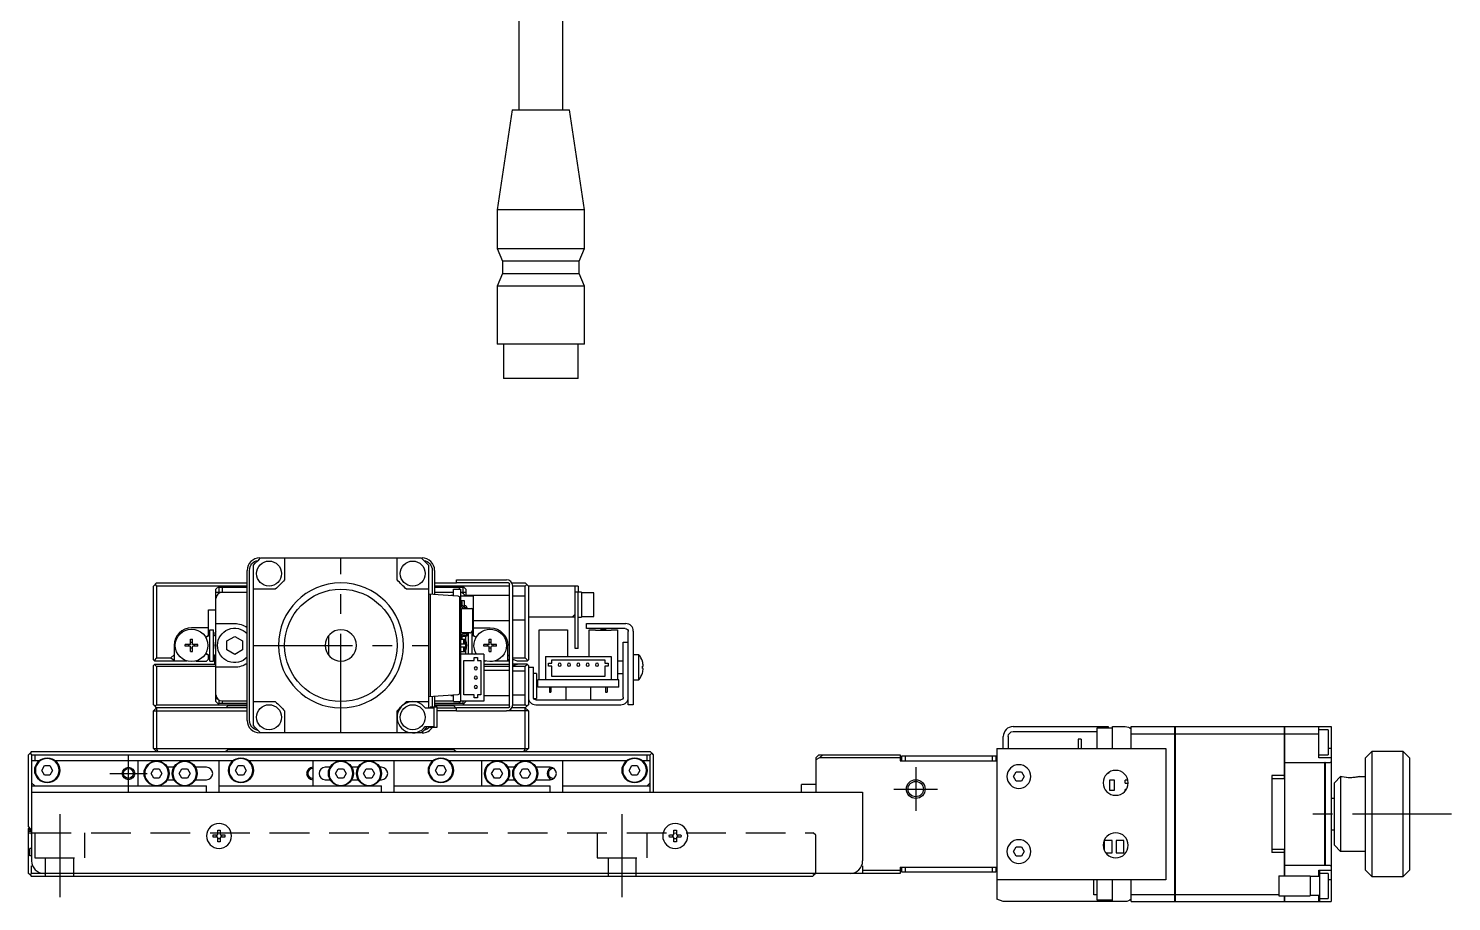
# Model space of a CAD drawing. Extents: x -3 to 453, y -8 to 381.
# Drawn here: x 165.9 to 393.6, y 10 to 149.7 of the extents above; entities that cross this region are included whole.
import ezdxf

# ---------------------------------------------------------------- set-up
doc = ezdxf.new("R2010")
doc.units = 0
doc.header["$LTSCALE"] = 0.5
doc.linetypes.add('CENTER', pattern=[50.8, 31.75, -6.35, 6.35, -6.35])
doc.linetypes.add('DASHED', pattern=[19.05, 12.7, -6.35])
for name, color, linetype in [('MSM_CENTER', 1, 'CENTER'), ('MSM_CONTINUOUS', 7, 'CONTINUOUS'), ('MSM_DASHED', 4, 'DASHED'), ('MSM_NARROW', 5, 'CONTINUOUS')]:
    doc.layers.add(name, color=color, linetype=linetype)

msp = doc.modelspace()

# ---------------------------------------------------------------- linework, layer by layer
at = {"layer": 'MSM_CENTER'}
for p, q in [((215.87, 37), (215.87, 65)), ((201.87, 51), (229.87, 51)), ((181.87, 27.5), (181.87, 33.5)), ((178.87, 30.5), (184.87, 30.5)), ((307.87, 31.5), (307.87, 24.5)), ((304.37, 28), (311.37, 28)), ((170.87, 23.97), (170.87, 10.68)), ((260.87, 10.68), (260.87, 23.97)), ((393.62, 24), (368.62, 24))]:
    msp.add_line(p, q, dxfattribs=at)
at = {"layer": 'MSM_CONTINUOUS'}
for p, q in [((244.37, 184.71), (244.37, 136.71)), ((251.37, 136.71), (251.37, 184.71)), ((243.3, 136.71), (240.87, 120.71)), ((243.3, 136.71), (252.44, 136.71)), ((254.87, 120.71), (252.44, 136.71)), ((254.87, 120.71), (240.87, 120.71)), ((240.87, 120.71), (240.87, 114.51)), ((254.87, 114.51), (254.87, 120.71)), ((240.87, 114.51), (254.87, 114.51)), ((240.87, 114.51), (241.72, 112.51)), ((254.02, 112.51), (254.87, 114.51)), ((254.02, 112.51), (241.72, 112.51)), ((241.72, 112.51), (241.72, 110.51)), ((254.02, 110.51), (254.02, 112.51)), ((241.72, 110.51), (240.87, 108.51)), ((241.72, 110.51), (254.02, 110.51)), ((254.87, 108.51), (254.02, 110.51)), ((254.87, 108.51), (240.87, 108.51)), ((240.87, 108.51), (240.87, 99.21)), ((254.87, 99.21), (254.87, 108.51)), ((254.87, 99.21), (240.87, 99.21)), ((241.92, 99.21), (241.92, 93.71)), ((253.82, 93.71), (253.82, 99.21)), ((253.82, 93.71), (241.92, 93.71)), ((201.87, 38.15), (201.87, 63.85)), ((203.02, 65), (228.71, 65)), ((206.87, 65), (206.87, 61.5)), ((224.87, 61.5), (224.87, 65)), ((229.87, 63.85), (229.87, 41)), ((200.87, 39), (200.87, 63)), ((201.25, 39), (201.25, 63)), ((230.49, 63), (230.49, 59.21)), ((230.87, 63), (230.87, 59.18)), ((234.37, 61), (234.37, 61.5)), ((234.37, 61.5), (242.37, 61.5)), ((185.87, 60.5), (186.37, 61)), ((185.87, 48.7), (185.87, 60.5)), ((186.12, 60.75), (186.37, 60.5)), ((186.37, 61), (200.87, 61)), ((186.37, 60.5), (186.37, 49)), ((200.87, 60.5), (186.37, 60.5)), ((196.37, 60.5), (195.87, 60)), ((195.87, 42), (195.87, 60)), ((195.87, 59.5), (196.87, 59.5)), ((196.37, 59.5), (196.37, 60.3)), ((196.37, 60.3), (200.87, 60.3)), ((196.87, 60.3), (196.87, 59.5)), ((196.87, 59.5), (200.87, 59.5)), ((205.37, 60), (201.87, 60)), ((229.87, 60), (226.37, 60)), ((229.87, 59.25), (234.59, 58.92)), ((230.17, 59.23), (230.17, 42.77)), ((230.87, 61), (234.37, 61)), ((242.87, 60.5), (230.87, 60.5)), ((230.87, 60.3), (235.37, 60.3)), ((230.87, 59.5), (233.87, 59.5)), ((233.87, 60), (235.07, 60)), ((233.87, 58.97), (233.87, 60)), ((242.67, 61), (234.37, 61)), ((234.87, 60), (234.87, 60.3)), ((235.07, 42), (235.07, 60)), ((235.07, 59.5), (235.87, 59.5)), ((235.87, 60), (235.37, 60.5)), ((235.37, 60.3), (235.37, 59.5)), ((235.87, 60), (235.87, 58.9)), ((242.87, 41.2), (242.87, 60.8)), ((243.23, 61), (245.37, 61)), ((243.37, 41.5), (243.37, 60.5)), ((245.37, 60.5), (243.37, 60.5)), ((245.37, 61), (245.87, 60.5)), ((245.37, 60.5), (245.62, 60.75)), ((245.37, 49), (245.37, 60.5)), ((253.87, 60.5), (245.87, 60.5)), ((245.87, 60.5), (245.87, 48.7)), ((253.37, 55.5), (253.37, 60.5)), ((254.37, 59.5), (253.37, 59.5)), ((253.87, 60.5), (253.87, 59.5)), ((253.87, 50.5), (253.87, 59.5)), ((254.37, 59.5), (254.37, 55.5)), ((256.37, 59.4), (254.37, 59.4)), ((256.37, 55.6), (256.37, 59.4)), ((233.87, 59), (233.44, 59)), ((234.87, 58.62), (234.87, 43.38)), ((237.07, 58.9), (235.07, 58.9)), ((235.07, 58.18), (235.62, 58.18)), ((235.07, 57.95), (235.3, 57.95)), ((235.07, 57.7), (235.3, 57.7)), ((235.07, 57.64), (235.3, 57.64)), ((235.07, 57.22), (235.15, 57.22)), ((235.3, 57.44), (235.3, 57.95)), ((235.4, 57.34), (235.73, 57.34)), ((235.73, 57.11), (235.4, 57.11)), ((235.62, 58.18), (235.62, 57.34)), ((235.62, 57.11), (235.62, 56.9)), ((235.83, 56.9), (235.83, 57.01)), ((242.87, 59), (235.87, 59)), ((236.06, 56.9), (236.06, 57.01)), ((237.07, 55.1), (237.07, 58.9)), ((245.37, 58.9), (243.37, 58.9)), ((194.67, 56.7), (195.87, 56.7)), ((194.67, 52.54), (194.67, 56.7)), ((235.07, 55.22), (235.17, 55.22)), ((235.07, 55.1), (235.17, 55.1)), ((235.17, 53.1), (235.17, 56.8)), ((235.27, 56.9), (236.85, 56.9)), ((236.95, 56.8), (236.95, 53.42)), ((236.95, 55.1), (237.07, 55.1)), ((236.95, 55), (242.87, 55)), ((237.07, 52.54), (237.07, 55)), ((243.37, 55.1), (245.37, 55.1)), ((253.37, 55.5), (245.87, 55.5)), ((253.37, 56), (252.87, 55.5)), ((253.37, 50.5), (253.37, 55.5)), ((253.87, 55.5), (254.37, 55.5)), ((254.37, 55.6), (256.37, 55.6)), ((194.67, 53.8), (191.97, 53.8)), ((194.29, 52.33), (194.67, 52.54)), ((194.87, 48.5), (194.87, 53.5)), ((194.87, 53.5), (195.47, 53.5)), ((195.47, 48.5), (195.47, 53.5)), ((195.87, 53.2), (195.67, 53)), ((195.67, 53), (195.67, 52.54)), ((195.87, 53), (195.67, 53)), ((195.81, 52.46), (195.67, 52.54)), ((195.87, 54.5), (198.87, 54.5)), ((197.62, 51.72), (198.87, 52.44)), ((198.87, 52.44), (200.12, 51.72)), ((213.87, 52.5), (213.87, 49.5)), ((235.17, 54.5), (235.07, 54.5)), ((235.07, 53.69), (235.17, 53.69)), ((235.07, 52.5), (235.07, 52.5)), ((236.53, 53), (235.27, 53)), ((235.3, 51.95), (235.3, 52.46)), ((235.31, 52.5), (235.87, 52.5)), ((235.73, 52.79), (235.4, 52.79)), ((235.4, 52.56), (235.73, 52.56)), ((235.49, 53), (235.49, 52.79)), ((235.49, 52.56), (235.49, 52.5)), ((235.62, 53), (235.62, 52.79)), ((235.62, 52.56), (235.62, 52.5)), ((235.83, 52.89), (235.83, 53)), ((235.87, 49.58), (235.87, 52.59)), ((236.07, 52.54), (235.93, 52.46)), ((236.06, 52.89), (236.06, 53)), ((236.07, 53), (236.06, 53)), ((236.07, 53), (236.07, 52.54)), ((236.07, 53), (236.07, 53)), ((236.27, 49.58), (236.27, 53)), ((236.92, 53.35), (236.6, 53.03)), ((236.87, 49.58), (236.87, 53.3)), ((237.07, 53.8), (239.77, 53.8)), ((237.07, 52.54), (237.44, 52.33)), ((247.62, 45.5), (247.62, 53.5)), ((247.62, 53.5), (252.12, 53.5)), ((252.12, 53.5), (252.12, 49.2)), ((255.17, 53.7), (255.17, 54.5)), ((255.17, 54.5), (261.47, 54.5)), ((261.37, 53.7), (255.17, 53.7)), ((255.62, 49.2), (255.62, 53.5)), ((255.62, 53.5), (256.62, 53.5)), ((256.62, 53.5), (256.62, 53.4)), ((259.12, 53.4), (256.62, 53.4)), ((257.42, 53.4), (257.42, 53.5)), ((258.32, 53.5), (257.42, 53.5)), ((257.79, 53.4), (257.79, 53.5)), ((257.94, 53.4), (257.94, 53.5)), ((258.32, 53.4), (258.32, 53.5)), ((259.12, 53.5), (259.12, 53.4)), ((259.12, 53.5), (260.12, 53.5)), ((260.12, 53.5), (260.12, 45.5)), ((261.87, 41.5), (261.87, 53.2)), ((262.67, 53.3), (262.67, 41.5)), ((189.17, 51), (189.17, 48.5)), ((190.97, 50.86), (190.97, 51.15)), ((191.76, 51.15), (190.97, 51.15)), ((191.76, 50.86), (190.97, 50.86)), ((191.5, 51.15), (191.5, 50.86)), ((191.82, 52), (192.11, 52)), ((191.82, 51.21), (191.82, 52)), ((192.11, 51.47), (191.82, 51.47)), ((191.82, 50), (191.82, 50.8)), ((192.11, 50.53), (191.82, 50.53)), ((192.11, 51.21), (192.11, 52)), ((192.11, 50), (192.11, 50.8)), ((192.97, 51.15), (192.17, 51.15)), ((192.97, 50.86), (192.17, 50.86)), ((192.44, 50.86), (192.44, 51.15)), ((192.97, 50.86), (192.97, 51.15)), ((197.62, 50.28), (197.62, 51.72)), ((198.87, 49.56), (197.62, 50.28)), ((200.12, 50.28), (198.87, 49.56)), ((200.12, 51.72), (200.12, 50.28)), ((235.3, 52.27), (235.07, 52.27)), ((235.3, 52.2), (235.07, 52.2)), ((235.3, 51.95), (235.07, 51.95)), ((235.07, 51.25), (235.87, 51.25)), ((235.07, 50.75), (235.87, 50.75)), ((235.3, 52), (235.87, 52)), ((235.49, 52), (235.49, 51.25)), ((235.49, 50.75), (235.49, 50)), ((235.62, 52), (235.62, 51.25)), ((235.62, 50.75), (235.62, 50)), ((238.77, 50.86), (238.77, 51.15)), ((239.56, 51.15), (238.77, 51.15)), ((239.56, 50.86), (238.77, 50.86)), ((239.3, 51.15), (239.3, 50.86)), ((239.62, 52), (239.91, 52)), ((239.62, 51.21), (239.62, 52)), ((239.91, 51.47), (239.62, 51.47)), ((239.62, 50), (239.62, 50.8)), ((239.91, 50.53), (239.62, 50.53)), ((239.91, 51.21), (239.91, 52)), ((239.91, 50), (239.91, 50.8)), ((240.77, 51.15), (239.97, 51.15)), ((240.77, 50.86), (239.97, 50.86)), ((240.24, 50.86), (240.24, 51.15)), ((240.77, 50.86), (240.77, 51.15)), ((242.57, 48.5), (242.57, 51)), ((253.87, 50.5), (253.37, 50.5)), ((261.07, 51.5), (261.87, 51.5)), ((261.07, 42.7), (261.07, 51.5)), ((185.87, 48.7), (186.07, 48.5)), ((185.87, 47.8), (186.02, 47.95)), ((186.37, 49), (185.97, 48.6)), ((186.02, 47.95), (186.07, 48)), ((186.37, 47.6), (186.02, 47.95)), ((191.25, 48.5), (186.07, 48.5)), ((186.07, 48), (195.67, 48)), ((186.37, 49), (188.67, 49)), ((189.17, 49.5), (188.67, 49)), ((188.67, 49), (189.17, 48.65)), ((191.82, 50), (192.11, 50)), ((192.68, 48.5), (194.37, 48.5)), ((194.37, 48.5), (194.67, 48.8)), ((194.67, 49.46), (194.53, 49.54)), ((194.67, 48.8), (194.67, 49.46)), ((194.87, 48.5), (195.47, 48.5)), ((195.67, 49.46), (195.87, 49.57)), ((195.67, 48), (195.67, 49.46)), ((195.67, 48.1), (195.87, 48.1)), ((235.07, 50), (235.87, 50)), ((238.77, 49.58), (235.07, 49.58)), ((235.57, 48.58), (237.22, 48.58)), ((235.57, 43.08), (235.57, 48.58)), ((237.22, 49.08), (237.72, 49.08)), ((237.22, 48.58), (237.22, 49.08)), ((237.72, 49.08), (237.72, 48.58)), ((237.72, 48.58), (238.27, 48.58)), ((238.27, 48.58), (238.27, 43.08)), ((238.77, 49.58), (238.77, 42.08)), ((239.05, 48.5), (238.77, 48.5)), ((238.77, 48), (242.87, 48)), ((239.62, 50), (239.91, 50)), ((242.81, 48.5), (240.48, 48.5)), ((242.87, 49.2), (242.57, 49.5)), ((242.57, 48.65), (242.87, 48.86)), ((243.37, 49), (245.37, 49)), ((244.13, 48.5), (243.37, 48.74)), ((245.67, 48), (243.37, 48)), ((243.37, 47.76), (244.13, 48)), ((245.67, 48.5), (244.13, 48.5)), ((245.77, 48.6), (245.37, 49)), ((245.72, 47.95), (245.37, 47.6)), ((245.67, 48.5), (245.77, 48.6)), ((245.67, 48), (245.87, 47.8)), ((245.87, 48.7), (245.77, 48.6)), ((248.62, 49.2), (259.12, 49.2)), ((248.62, 49.2), (248.62, 45.5)), ((249.12, 48.15), (249.62, 48.15)), ((249.12, 47.65), (249.12, 48.15)), ((249.62, 48.15), (249.62, 48.7)), ((249.62, 48.7), (258.12, 48.7)), ((258.12, 48.7), (258.12, 48.15)), ((258.12, 48.15), (258.62, 48.15)), ((258.62, 48.15), (258.62, 47.65)), ((259.12, 49.2), (259.12, 45.5)), ((261.07, 48.5), (260.12, 48.5)), ((263.57, 49.5), (262.67, 49.5)), ((263.57, 45.5), (263.57, 49.5)), ((264.12, 48.43), (264.12, 48.45)), ((185.87, 41.5), (185.87, 47.8)), ((195.87, 47.6), (186.37, 47.6)), ((186.37, 47.6), (186.37, 41.5)), ((198.87, 47.5), (195.87, 47.5)), ((242.87, 47.6), (238.77, 47.6)), ((242.87, 47), (238.77, 47)), ((245.37, 47.6), (243.37, 47.6)), ((245.37, 46.9), (243.37, 46.9)), ((245.37, 46.9), (245.37, 47.6)), ((245.37, 41.5), (245.37, 46.9)), ((245.87, 47.8), (245.87, 41.5)), ((245.87, 47.5), (246.67, 47.5)), ((246.67, 42.7), (246.67, 47.5)), ((247.17, 46.5), (246.67, 46.5)), ((247.17, 46.5), (247.17, 42.5)), ((249.62, 47.65), (249.12, 47.65)), ((249.62, 46), (249.62, 47.65)), ((258.12, 46), (249.62, 46)), ((258.12, 47.65), (258.12, 46)), ((258.62, 47.65), (258.12, 47.65)), ((260.12, 46.5), (261.07, 46.5)), ((264.12, 47.7), (264.26, 47.7)), ((264.12, 47.3), (264.12, 47.7)), ((264.26, 47.3), (264.12, 47.3)), ((264.12, 46.55), (264.12, 46.57)), ((260.37, 45.5), (247.37, 45.5)), ((247.37, 44.3), (247.37, 45.5)), ((260.37, 44.3), (247.37, 44.3)), ((249.24, 44.3), (249.24, 43.5)), ((249.24, 43.5), (249.49, 43.5)), ((249.49, 44.3), (249.49, 43.5)), ((251.87, 44.3), (251.87, 42.3)), ((255.87, 42.3), (255.87, 44.3)), ((258.24, 44.3), (258.24, 43.5)), ((258.24, 43.5), (258.49, 43.5)), ((258.49, 44.3), (258.49, 43.5)), ((260.37, 44.3), (260.37, 45.5)), ((262.67, 45.5), (263.57, 45.5)), ((186.12, 41.25), (185.87, 41.5)), ((186.37, 41), (185.87, 40.5)), ((186.37, 41.5), (186.12, 41.25)), ((186.37, 41), (186.12, 41.25)), ((186.37, 41.5), (200.87, 41.5)), ((186.37, 41), (186.37, 34.5)), ((200.87, 41), (186.37, 41)), ((195.87, 42.5), (196.07, 42.5)), ((195.87, 42), (196.37, 41.5)), ((196.37, 41.7), (196.37, 42.23)), ((200.87, 41.7), (196.37, 41.7)), ((196.87, 42.1), (196.87, 41.7)), ((196.87, 42.1), (200.87, 42.1)), ((197.47, 41), (197.77, 41.3)), ((200.87, 41.3), (197.77, 41.3)), ((201.87, 42), (205.37, 42)), ((226.37, 42), (229.87, 42)), ((229.37, 41), (230.77, 41)), ((234.59, 43.08), (229.87, 42.75)), ((230.17, 41.1), (230.17, 41)), ((231.27, 41.1), (230.17, 41.1)), ((230.49, 42.79), (230.49, 41.1)), ((230.77, 41), (230.77, 38)), ((230.87, 42.82), (230.87, 41.1)), ((230.87, 42.1), (233.87, 42.1)), ((235.37, 41.7), (230.87, 41.7)), ((230.87, 41.5), (242.87, 41.5)), ((233.97, 41.3), (230.87, 41.3)), ((231.27, 37.9), (231.27, 41.1)), ((231.27, 41), (234.37, 41)), ((233.44, 43), (233.87, 43)), ((233.87, 42), (233.87, 43.03)), ((233.87, 42), (235.07, 42)), ((233.97, 41.3), (234.27, 41)), ((234.37, 40.5), (234.37, 41)), ((242.67, 41), (234.37, 41)), ((234.87, 41.7), (234.87, 42)), ((238.77, 42.08), (235.07, 42.08)), ((235.37, 42.08), (235.37, 41.7)), ((235.37, 41.5), (235.87, 42)), ((237.22, 43.08), (235.57, 43.08)), ((235.87, 42), (235.87, 42.08)), ((237.22, 42.58), (237.22, 43.08)), ((237.72, 42.58), (237.22, 42.58)), ((238.27, 43.08), (237.72, 43.08)), ((237.72, 43.08), (237.72, 42.58)), ((238.77, 43), (242.87, 43)), ((245.37, 41), (243.23, 41)), ((243.37, 43.1), (245.37, 43.1)), ((243.37, 41.5), (245.37, 41.5)), ((245.62, 41.25), (245.37, 41.5)), ((245.62, 41.25), (245.37, 41)), ((245.37, 34.5), (245.37, 41)), ((245.37, 41), (245.87, 40.5)), ((245.87, 41.5), (245.62, 41.25)), ((246.72, 42.5), (247.17, 42.5)), ((247.07, 42.3), (260.67, 42.3)), ((247.07, 41.5), (260.67, 41.5)), ((262.67, 41.5), (261.87, 41.5)), ((185.87, 40.5), (200.87, 40.5)), ((185.87, 34.5), (185.87, 40.5)), ((206.87, 40.5), (206.87, 37)), ((224.87, 37), (224.87, 40.5)), ((234.37, 40.5), (231.27, 40.5)), ((234.37, 40.5), (242.37, 40.5)), ((245.87, 40.5), (242.37, 40.5)), ((245.87, 40.5), (245.87, 34.5)), ((228.71, 37), (203.02, 37)), ((229.37, 38), (230.77, 38)), ((230.17, 38), (230.17, 37.9)), ((230.17, 37.9), (231.27, 37.9)), ((323.47, 38), (338.67, 38)), ((323.47, 37.2), (336.87, 37.2)), ((336.87, 37.75), (336.87, 34.5)), ((339.37, 37.75), (336.87, 37.75)), ((338.17, 37.75), (338.17, 38)), ((338.67, 38), (338.67, 37.75)), ((339.37, 38), (341.37, 38)), ((339.37, 34.5), (339.37, 38)), ((342.37, 34.5), (342.37, 38)), ((342.37, 38), (349.36, 38)), ((342.37, 36.85), (349.36, 36.85)), ((349.36, 10), (349.36, 38)), ((349.37, 37.99), (349.36, 37.99)), ((349.37, 36.84), (349.36, 36.84)), ((349.37, 38), (349.37, 10)), ((349.37, 38), (366.86, 38)), ((349.37, 36.85), (366.86, 36.85)), ((366.86, 29.65), (366.86, 38)), ((366.87, 37.99), (366.86, 37.99)), ((366.87, 36.84), (366.86, 36.84)), ((366.87, 38), (366.87, 14.1)), ((366.87, 38), (374.37, 38)), ((366.87, 36.85), (372.37, 36.85)), ((372.37, 33), (372.37, 38)), ((373.87, 37.5), (372.37, 37.5)), ((373.87, 37.5), (373.87, 33.5)), ((374.37, 38), (374.37, 10)), ((185.87, 34.5), (186.37, 34)), ((185.87, 34.5), (245.87, 34.5)), ((186.58, 34), (186.37, 34.5)), ((197.42, 34), (197.72, 34.3)), ((234.02, 34.3), (197.72, 34.3)), ((234.02, 34.3), (234.32, 34)), ((245.37, 34.5), (245.16, 34)), ((245.87, 34.5), (245.37, 34)), ((320.87, 34.5), (347.87, 34.5)), ((320.87, 34.5), (320.87, 10.38)), ((321.87, 34.5), (321.87, 36.4)), ((322.67, 36.4), (322.67, 34.5)), ((333.87, 36), (333.87, 34.5)), ((334.37, 36), (333.87, 36)), ((334.37, 36), (334.37, 34.5)), ((347.87, 34.5), (347.87, 13.5)), ((374.37, 34.5), (373.87, 34.5)), ((165.87, 33.5), (166.12, 33.75)), ((165.87, 22), (165.87, 33.5)), ((166.37, 34), (166.12, 33.75)), ((166.12, 33.75), (166.37, 33.5)), ((166.37, 34), (265.37, 34)), ((166.37, 33.5), (265.37, 33.5)), ((166.37, 33.5), (166.37, 16.5)), ((167.55, 32.5), (166.37, 32.5)), ((166.87, 33.5), (166.87, 32.5)), ((198.55, 32.5), (170.19, 32.5)), ((183.37, 32.5), (183.37, 28.5)), ((196.37, 27.5), (196.37, 32.5)), ((230.55, 32.5), (201.19, 32.5)), ((211.37, 32.5), (211.37, 28.5)), ((224.37, 27.5), (224.37, 32.5)), ((261.55, 32.5), (233.19, 32.5)), ((238.37, 32.5), (238.37, 28.5)), ((251.37, 27.5), (251.37, 32.5)), ((265.37, 32.5), (264.19, 32.5)), ((264.87, 32.5), (264.87, 33.5)), ((265.62, 33.75), (265.37, 34)), ((265.37, 33.5), (265.62, 33.75)), ((265.37, 27.5), (265.37, 33.5)), ((265.62, 33.75), (265.87, 33.5)), ((265.87, 33.5), (265.87, 27.5)), ((291.87, 33), (292.37, 33.5)), ((291.87, 33), (291.87, 27.5)), ((292.48, 33), (291.87, 32.69)), ((292.37, 33.5), (305.37, 33.5)), ((292.98, 33.5), (292.48, 33)), ((305.37, 33), (292.48, 33)), ((305.37, 33.5), (305.37, 32.5)), ((305.37, 32.5), (320.87, 32.5)), ((305.67, 32.5), (305.67, 33.3)), ((305.67, 33.3), (320.87, 33.3)), ((306.17, 33.3), (306.17, 32.5)), ((320.17, 32.5), (320.17, 33.3)), ((320.67, 33.3), (320.67, 32.5)), ((366.87, 32.25), (373.36, 32.25)), ((372.37, 33.5), (373.87, 33.5)), ((374.37, 33), (372.37, 33)), ((373.36, 15.75), (373.36, 32.25)), ((373.37, 32.24), (373.36, 32.24)), ((373.37, 32.25), (374.17, 32.25)), ((373.37, 32.25), (373.37, 15.75)), ((374.17, 32.23), (374.17, 32.25)), ((374.37, 32.23), (374.17, 32.23)), ((380.87, 34), (379.87, 33)), ((379.87, 15), (379.87, 33)), ((380.87, 34), (380.87, 14)), ((385.87, 34), (380.87, 34)), ((385.87, 14), (385.87, 34)), ((386.87, 33), (385.87, 34)), ((386.87, 33), (386.87, 15)), ((168, 31), (168.44, 31.75)), ((168.44, 30.25), (168, 31)), ((168.44, 31.75), (169.3, 31.75)), ((169.3, 30.25), (168.44, 30.25)), ((169.3, 31.75), (169.73, 31)), ((169.73, 31), (169.3, 30.25)), ((185.5, 30.5), (185.94, 31.25)), ((185.94, 29.75), (185.5, 30.5)), ((185.94, 31.25), (186.8, 31.25)), ((186.8, 29.75), (185.94, 29.75)), ((186.8, 31.25), (187.23, 30.5)), ((187.23, 30.5), (186.8, 29.75)), ((189.14, 31.5), (188.1, 31.5)), ((190, 30.5), (190.44, 31.25)), ((190.44, 29.75), (190, 30.5)), ((190.44, 31.25), (191.3, 31.25)), ((191.3, 29.75), (190.44, 29.75)), ((191.3, 31.25), (191.73, 30.5)), ((191.73, 30.5), (191.3, 29.75)), ((194.37, 31.5), (192.6, 31.5)), ((199, 31), (199.44, 31.75)), ((199.44, 30.25), (199, 31)), ((199.44, 31.75), (200.3, 31.75)), ((200.3, 30.25), (199.44, 30.25)), ((200.3, 31.75), (200.73, 31)), ((200.73, 31), (200.3, 30.25)), ((214.14, 31.5), (213.37, 31.5)), ((215, 30.5), (215.44, 31.25)), ((215.44, 29.75), (215, 30.5)), ((215.44, 31.25), (216.3, 31.25)), ((216.3, 29.75), (215.44, 29.75)), ((216.3, 31.25), (216.73, 30.5)), ((216.73, 30.5), (216.3, 29.75)), ((218.64, 31.5), (217.6, 31.5)), ((219.5, 30.5), (219.94, 31.25)), ((219.94, 29.75), (219.5, 30.5)), ((219.94, 31.25), (220.8, 31.25)), ((220.8, 29.75), (219.94, 29.75)), ((220.8, 31.25), (221.23, 30.5)), ((221.23, 30.5), (220.8, 29.75)), ((222.37, 31.5), (222.1, 31.5)), ((231, 31), (231.44, 31.75)), ((231.44, 30.25), (231, 31)), ((231.44, 31.75), (232.3, 31.75)), ((232.3, 30.25), (231.44, 30.25)), ((232.3, 31.75), (232.73, 31)), ((232.73, 31), (232.3, 30.25)), ((240, 30.5), (240.44, 31.25)), ((240.44, 29.75), (240, 30.5)), ((240.44, 31.25), (241.3, 31.25)), ((241.3, 29.75), (240.44, 29.75)), ((241.3, 31.25), (241.73, 30.5)), ((241.73, 30.5), (241.3, 29.75)), ((243.64, 31.5), (242.6, 31.5)), ((244.5, 30.5), (244.94, 31.25)), ((244.94, 29.75), (244.5, 30.5)), ((244.94, 31.25), (245.8, 31.25)), ((245.8, 29.75), (244.94, 29.75)), ((245.8, 31.25), (246.23, 30.5)), ((246.23, 30.5), (245.8, 29.75)), ((249.37, 31.5), (247.1, 31.5)), ((262, 31), (262.44, 31.75)), ((262.44, 30.25), (262, 31)), ((262.44, 31.75), (263.3, 31.75)), ((263.3, 30.25), (262.44, 30.25)), ((263.3, 31.75), (263.73, 31)), ((263.73, 31), (263.3, 30.25)), ((323.5, 30), (323.94, 30.75)), ((323.94, 29.25), (323.5, 30)), ((323.94, 30.75), (324.8, 30.75)), ((324.8, 30.75), (325.23, 30)), ((325.23, 30), (324.8, 29.25)), ((366.86, 30.15), (364.87, 30.15)), ((364.87, 30.15), (364.87, 17.85)), ((366.87, 29.65), (364.87, 29.65)), ((375.87, 30), (374.87, 29)), ((375.87, 30), (375.87, 18)), ((375.87, 30), (376.12, 30)), ((378.62, 30), (379.87, 30)), ((166.87, 28.5), (166.37, 29)), ((166.37, 28.5), (194.37, 28.5)), ((166.37, 27.5), (299.37, 27.5)), ((188.1, 29.5), (189.14, 29.5)), ((192.6, 29.5), (194.37, 29.5)), ((194.37, 27.5), (194.37, 28.5)), ((196.37, 28.5), (222.37, 28.5)), ((213.37, 29.5), (214.14, 29.5)), ((217.6, 29.5), (218.64, 29.5)), ((222.1, 29.5), (222.37, 29.5)), ((222.37, 27.5), (222.37, 28.5)), ((224.37, 28.5), (249.37, 28.5)), ((242.6, 29.5), (243.64, 29.5)), ((247.1, 29.5), (249.37, 29.5)), ((249.37, 27.5), (249.37, 28.5)), ((251.37, 28.5), (265.37, 28.5)), ((265.37, 29), (264.87, 28.5)), ((289.57, 27.5), (289.57, 28.75)), ((291.87, 28.75), (289.57, 28.75)), ((299.37, 27.5), (299.37, 16.5)), ((324.8, 29.25), (323.94, 29.25)), ((338.9, 29.42), (338.9, 27.82)), ((339.7, 29.42), (338.9, 29.42)), ((338.9, 27.82), (339.7, 27.82)), ((339.7, 27.82), (339.7, 29.42)), ((341.37, 28.93), (341.37, 29.43)), ((341.82, 29.43), (341.37, 29.43)), ((341.37, 28.93), (341.87, 28.93)), ((341.37, 27.68), (341.37, 27.93)), ((341.56, 27.93), (341.37, 27.93)), ((374.87, 19), (374.87, 29)), ((374.87, 26.5), (374.37, 26.5)), ((166.27, 21.6), (165.87, 22)), ((165.87, 21.7), (166.02, 21.85)), ((165.87, 14.5), (165.87, 21.7)), ((166.37, 21.2), (165.87, 21.2)), ((165.87, 21), (166.37, 21)), ((165.97, 21.7), (165.97, 21.9)), ((166.17, 21), (166.37, 20.8)), ((166.37, 21.7), (166.27, 21.6)), ((166.37, 21.5), (166.27, 21.6)), ((166.27, 21.4), (166.37, 21.4)), ((195.44, 20.7), (196.17, 20.7)), ((196.17, 20.7), (196.17, 21.43)), ((196.57, 21.43), (196.57, 20.7)), ((196.57, 20.7), (197.3, 20.7)), ((268.44, 20.7), (269.17, 20.7)), ((269.17, 20.7), (269.17, 21.43)), ((269.57, 21.43), (269.57, 20.7)), ((269.57, 20.7), (270.3, 20.7)), ((374.37, 21.5), (374.87, 21.5)), ((166.07, 17.3), (166.07, 18.5)), ((166.37, 18.5), (166.07, 18.5)), ((196.17, 20.3), (195.44, 20.3)), ((196.17, 19.57), (196.17, 20.3)), ((196.57, 20.3), (196.57, 19.57)), ((197.3, 20.3), (196.57, 20.3)), ((269.17, 20.3), (268.44, 20.3)), ((269.17, 19.57), (269.17, 20.3)), ((269.57, 20.3), (269.57, 19.57)), ((270.3, 20.3), (269.57, 20.3)), ((323.5, 18), (323.94, 18.75)), ((323.94, 18.75), (324.8, 18.75)), ((324.8, 18.75), (325.23, 18)), ((339.29, 19.78), (338.04, 19.78)), ((338.04, 19.78), (338.04, 18.2)), ((339.29, 17.78), (339.29, 19.78)), ((339.94, 19.78), (339.94, 17.78)), ((341.19, 19.78), (339.94, 19.78)), ((341.19, 17.78), (341.19, 19.78)), ((366.87, 18.35), (364.87, 18.35)), ((366.86, 14.1), (366.86, 18.35)), ((374.87, 19), (375.87, 18)), ((166.37, 17.3), (166.07, 17.3)), ((323.94, 17.25), (323.5, 18)), ((324.8, 17.25), (323.94, 17.25)), ((325.23, 18), (324.8, 17.25)), ((338.29, 17.78), (339.29, 17.78)), ((339.94, 17.78), (341.19, 17.78)), ((366.86, 17.85), (364.87, 17.85)), ((379.87, 18), (375.87, 18)), ((166.12, 14.25), (165.87, 14.5)), ((166.37, 14.5), (166.12, 14.25)), ((166.12, 14.25), (166.37, 14)), ((166.37, 14.5), (166.37, 15.7)), ((305.37, 14.5), (166.37, 14.5)), ((291.37, 14), (166.37, 14)), ((291.62, 14.25), (291.37, 14.5)), ((291.37, 14), (291.62, 14.25)), ((291.87, 14.5), (291.62, 14.25)), ((299.37, 15.7), (299.37, 14.5)), ((299.37, 15), (305.37, 15)), ((305.37, 15.5), (320.87, 15.5)), ((305.37, 15.5), (305.37, 14.5)), ((305.67, 14.7), (305.67, 15.5)), ((320.67, 14.7), (305.67, 14.7)), ((306.17, 15.5), (306.17, 14.7)), ((320.17, 14.7), (320.17, 15.5)), ((320.67, 15.5), (320.67, 14.7)), ((365.97, 14.1), (365.97, 10.9)), ((365.97, 14.1), (370.97, 14.1)), ((373.36, 15.75), (366.87, 15.75)), ((370.97, 14.1), (370.97, 10.9)), ((372.47, 14), (370.97, 14)), ((372.37, 15), (374.37, 15)), ((372.37, 14), (372.37, 15)), ((372.47, 15), (372.47, 10)), ((373.87, 14.5), (372.47, 14.5)), ((373.37, 15.76), (373.36, 15.76)), ((374.17, 15.75), (373.37, 15.75)), ((373.87, 14.5), (373.87, 10.5)), ((374.17, 15.77), (374.37, 15.77)), ((374.17, 15.75), (374.17, 15.77)), ((379.87, 15), (380.87, 14)), ((380.87, 14), (385.87, 14)), ((385.87, 14), (386.87, 15)), ((347.87, 13.5), (320.87, 13.5)), ((336.37, 11.05), (336.37, 13.5)), ((336.87, 13.5), (336.87, 10.25)), ((339.37, 10), (339.37, 13.5)), ((342.37, 10), (342.37, 13.5)), ((374.37, 13.5), (373.87, 13.5)), ((321.87, 10), (320.87, 10.38)), ((341.37, 10), (321.87, 10)), ((336.87, 11.05), (336.37, 11.05)), ((336.87, 10.25), (339.37, 10.25)), ((342.37, 11.15), (349.36, 11.15)), ((342.37, 10), (349.36, 10)), ((349.37, 11.16), (349.36, 11.16)), ((349.37, 10.01), (349.36, 10.01)), ((349.37, 11.15), (365.97, 11.15)), ((349.37, 10), (366.86, 10)), ((365.97, 10.9), (370.97, 10.9)), ((366.86, 10), (366.86, 10.9)), ((366.87, 10.01), (366.86, 10.01)), ((366.87, 10.9), (366.87, 10)), ((366.87, 10), (374.37, 10)), ((370.97, 11), (372.47, 11)), ((372.37, 10), (372.37, 11)), ((372.47, 10.5), (373.87, 10.5))]:
    msp.add_line(p, q, dxfattribs=at)
for centre, radius in [((204.37, 62.5), 2), ((227.37, 62.5), 2), ((215.87, 51), 9), ((191.97, 51), 2.6), ((204.37, 39.5), 2), ((227.37, 39.5), 2), ((168.87, 31), 2), ((186.37, 30.5), 2), ((190.87, 30.5), 2), ((199.87, 31), 2), ((215.87, 30.5), 2), ((220.37, 30.5), 2), ((231.87, 31), 2), ((240.87, 30.5), 2), ((245.37, 30.5), 2), ((262.87, 31), 2), ((181.87, 30.5), 0.783), ((307.87, 28), 1.23)]:
    msp.add_circle(centre, radius, dxfattribs=at)
at = {"layer": 'MSM_CONTINUOUS', "extrusion": (0, 0, -1)}
for centre, radius in [((-215.87, 51), 10), ((-215.87, 51), 2.5), ((-250.87, 47.9), 0.25), ((-252.37, 47.9), 0.25), ((-253.87, 47.9), 0.25), ((-255.37, 47.9), 0.25), ((-256.87, 47.9), 0.25), ((-237.47, 47.33), 0.25), ((-237.47, 45.83), 0.25), ((-237.47, 44.33), 0.25), ((-168.87, 31), 1.9), ((-186.37, 30.5), 1.9), ((-190.87, 30.5), 1.9), ((-199.87, 31), 1.9), ((-215.87, 30.5), 1.9), ((-220.37, 30.5), 1.9), ((-231.87, 31), 1.9), ((-240.87, 30.5), 1.9), ((-245.37, 30.5), 1.9), ((-262.87, 31), 1.9), ((-324.37, 30), 1.9), ((-339.87, 29), 2), ((-196.37, 20.5), 2), ((-269.37, 20.5), 2), ((-339.87, 19), 2), ((-324.37, 18), 1.9)]:
    msp.add_circle(centre, radius, dxfattribs=at)
at = {"layer": 'MSM_CONTINUOUS'}
for centre, radius, start, end in [((202.87, 63), 2, 90, 180), ((228.87, 63), 2, 0, 90), ((242.37, 60.5), 1, 0, 90), ((196.87, 58.5), 1, 90, 180), ((234.87, 58.5), 1, 23.5783, 78.463), ((235.4, 57.44), 0.33, 180, 270), ((235.73, 57.01), 0.33, 0, 90), ((235.27, 56.8), 0.1, 90, 180), ((236.85, 56.8), 0.1, 0, 90), ((191.97, 51), 2.8, 90, 180), ((195.17, 51), 1.59, 100.8931, 126.1972), ((195.17, 51), 1.59, 63.8358, 79.1069), ((195.05, 50.89), 1.75, 62.2435, 64.5052), ((235.4, 52.46), 0.33, 90, 180), ((235.27, 53.1), 0.1, 180, 270), ((235.73, 52.89), 0.33, 270, 0), ((236.57, 51), 1.59, 100.8931, 116.1642), ((236.68, 50.89), 1.75, 115.4948, 117.7565), ((236.53, 53.1), 0.1, 270, 315), ((236.57, 51), 1.59, 53.8028, 79.107), ((236.85, 53.42), 0.1, 315, 0), ((261.47, 53.3), 1.2, 0, 90), ((195.17, 51), 1.59, 233.8028, 259.1069), ((195.17, 51), 1.59, 280.8931, 296.1642), ((236.57, 51), 1.59, 296.1508, 306.1972), ((261.07, 47.5), 3.2, 17.27, 38.6822), ((261.07, 47.5), 3.19, 3.5904, 16.9053), ((261.07, 47.5), 3.2, 321.3178, 342.73), ((261.07, 47.5), 3.19, 343.0947, 356.4096), ((196.87, 43.1), 1, 180, 270), ((227.37, 39.5), 2.5, 36.8699, 323.1301), ((242.37, 41.5), 1, 270, 0), ((247.07, 42.7), 1.2, 180, 270), ((260.67, 42.7), 1.2, 270, 0), ((202.87, 39), 2, 180, 270), ((228.87, 39), 2, 270, 326.633), ((323.47, 36.4), 1.6, 90, 180), ((194.37, 30.5), 1, 270, 90), ((211.37, 30.5), 0.783, 90, 270), ((213.37, 30.5), 1, 90, 270), ((222.37, 30.5), 1, 270, 90), ((249.87, 30.5), 0.783, 79.9945, 280.0055), ((249.37, 30.5), 1, 270, 90), ((377.37, 35.87), 6, 257.9754, 282.0246), ((166.27, 21.7), 0.3, 180, 270), ((196.37, 20.5), 0.435, 152.6335, 207.3665), ((196.37, 20.5), 0.435, 62.6335, 117.3665), ((196.37, 20.5), 0.435, 332.6335, 27.3665), ((269.37, 20.5), 0.435, 152.6335, 207.3665), ((269.37, 20.5), 0.435, 62.6335, 117.3665), ((269.37, 20.5), 0.435, 332.6335, 27.3665), ((196.37, 20.5), 0.435, 242.6335, 297.3665), ((269.37, 20.5), 0.435, 242.6335, 297.3665), ((168.37, 16.5), 2, 180, 270), ((297.37, 16.5), 2, 270, 0)]:
    msp.add_arc(centre, radius, start, end, dxfattribs=at)
at = {"layer": 'MSM_CONTINUOUS', "extrusion": (0, 0, -1)}
for centre, radius, start, end in [((-202.87, 63), 1.62, 0, 80.2735), ((-215.87, 51), 19, 42.5369, 47.4631), ((-215.87, 51), 19, 132.5369, 137.4631), ((-228.87, 63), 1.62, 99.7265, 180), ((-192.7, 74.16), 19, 221.7998, 228.2002), ((-239.03, 74.16), 19, 311.7998, 318.2002), ((-242.67, 60.8), 0.2, 90, 180), ((-234.57, 58.62), 0.3, 94, 180), ((-235.4, 57.44), 0.1, 270, 0), ((-235.73, 57.01), 0.1, 90, 180), ((-198.87, 51), 2.75, 223.3418, 136.6582), ((-198.87, 51), 3.5, 90, 124.8499), ((-235.4, 52.46), 0.1, 0, 90), ((-235.73, 52.89), 0.1, 180, 270), ((-239.77, 51), 2.6, 326.7648, 292.6198), ((-239.77, 51), 2.8, 90, 180), ((-261.37, 53.2), 0.5, 90, 180), ((-191.76, 51.21), 0.06, 180, 270), ((-191.76, 50.8), 0.06, 90, 180), ((-192.17, 51.21), 0.06, 270, 0), ((-192.17, 50.8), 0.06, 0, 90), ((-195.28, 50.89), 1.75, 52.994, 55.4948), ((-198.37, 51), 2.6, 344.0576, 15.9424), ((-233.37, 51), 2.6, 164.0576, 195.9423), ((-236.45, 50.89), 1.75, 124.5052, 127.006), ((-239.56, 51.21), 0.06, 180, 270), ((-239.56, 50.8), 0.06, 90, 180), ((-239.97, 51.21), 0.06, 270, 0), ((-239.97, 50.8), 0.06, 0, 90), ((-195.28, 51.12), 1.75, 295.4948, 307.006), ((-198.87, 51), 3.5, 235.1501, 270), ((-236.45, 51.12), 1.75, 232.994, 241.6423), ((-234.57, 43.38), 0.3, 180, 266), ((-192.7, 27.84), 19, 131.7998, 138.2002), ((-239.03, 27.84), 19, 41.7998, 48.2002), ((-242.67, 41.2), 0.2, 180, 270), ((-247.07, 42.7), 0.4, 270, 0), ((-260.67, 42.7), 0.4, 180, 270), ((-202.87, 39), 1.62, 279.7265, 0), ((-215.87, 51), 19, 312.5369, 317.4631), ((-215.87, 51), 19, 223.1736, 227.4631), ((-228.87, 39), 1.62, 218.1727, 260.2735), ((-323.47, 36.4), 0.8, 0, 90), ((-341.37, 36.5), 1.5, 90, 131.8103), ((-338.57, 30.67), 0.2, 179.1937, 284.9256), ((-196.37, 20.5), 0.95, 347.8468, 12.1532), ((-196.37, 20.5), 0.95, 77.8468, 102.1532), ((-196.37, 20.5), 0.95, 167.8468, 192.1532), ((-269.37, 20.5), 0.95, 347.8468, 12.1532), ((-269.37, 20.5), 0.95, 77.8468, 102.1532), ((-269.37, 20.5), 0.95, 167.8468, 192.1532), ((-196.37, 20.5), 0.95, 257.8468, 282.1532), ((-269.37, 20.5), 0.95, 257.8468, 282.1532), ((-341.37, 11.5), 1.5, 228.1897, 270)]:
    msp.add_arc(centre, radius, start, end, dxfattribs=at)
at = {"layer": 'MSM_DASHED'}
for p, q in [((166.37, 21), (291.47, 21)), ((166.87, 21), (166.87, 17)), ((174.87, 17), (174.87, 21)), ((256.87, 21), (256.87, 17)), ((264.87, 17), (264.87, 21)), ((291.87, 20.6), (291.47, 21)), ((291.87, 14.5), (291.87, 20.6)), ((166.87, 17), (174.87, 17)), ((168.62, 14), (168.62, 17)), ((173.12, 14), (173.12, 17)), ((256.87, 17), (264.87, 17)), ((258.62, 17), (258.62, 14)), ((263.12, 14), (263.12, 17))]:
    msp.add_line(p, q, dxfattribs=at)
at = {"layer": 'MSM_NARROW'}
msp.add_line((376.11, 29.94), (375.87, 30), dxfattribs=at)
for centre, radius in [((181.87, 30.5), 1), ((307.87, 28), 1.5)]:
    msp.add_circle(centre, radius, dxfattribs=at)
for centre, start, end in [((211.37, 30.5), 90, 270), ((249.87, 30.5), 104.4775, 255.5225)]:
    msp.add_arc(centre, 1, start, end, dxfattribs=at)
at = {"layer": 'MSM_NARROW', "extrusion": (0, 0, -1)}
msp.add_arc((-377.37, 35.79), 5.98, 255.4983, 282.2114, dxfattribs=at)

doc.saveas('drawing.dxf')
